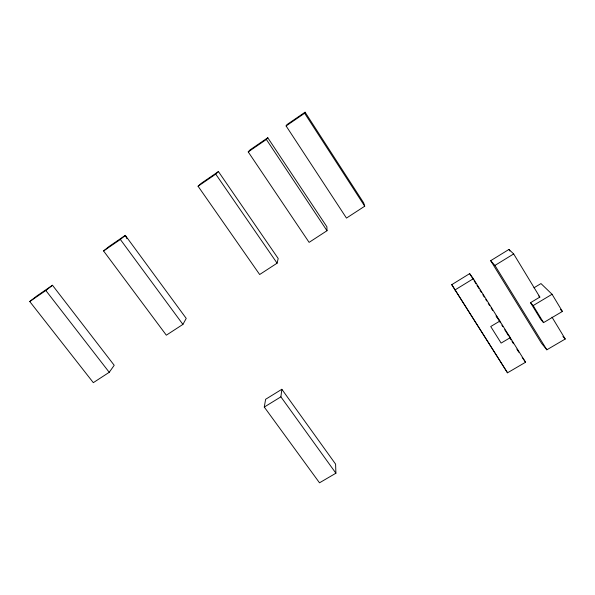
<?xml version="1.0" encoding="UTF-8"?>
<svg xmlns="http://www.w3.org/2000/svg" width="595" height="595" viewBox="0 0 595 595"><rect width="100%" height="100%" fill="white"/><g stroke="black" fill="none" stroke-linecap="round" stroke-linejoin="round"><path stroke-width="0.89" d="M335.907 473.211L280.892 396.85L281.851 389.286L265.615 399.29L264.277 407.054L319.508 482.805L335.907 473.211L335.595 464.122L281.851 389.286M277.099 263.183L278.192 258.513L218.425 171.561L201.177 183.379L198.076 186.235L259.658 274.518L277.099 263.183L215.747 174.127L218.425 171.561M286.098 125.947L304.633 113.251L305.079 112.195L363.657 202.865L364.728 206.212L346.469 218.082L286.098 125.947L287.021 124.563L305.079 112.195M182.91 324.409L186.228 318.399L125.307 235.36L108.915 246.59L103.582 250.956L166.332 335.186L182.91 324.409L120.361 239.465L125.307 235.36L126.906 238.707M109.235 372.306L114.21 365.293L52.479 285.258L36.741 296.035L29.75 301.524L93.318 382.659L109.235 372.306L45.845 290.501L29.75 301.524M248.212 151.896L266.367 139.461L267.787 137.743L326.893 226.807L327.012 230.726L309.11 242.366L248.212 151.896L250.079 149.873L267.787 137.743M45.845 290.501L52.479 285.258M103.582 250.956L120.361 239.465M198.076 186.235L215.747 174.127M451.761 284.663L469.648 273.641L473.352 278.691L525.578 362.229L507.513 372.805L451.761 284.663L507.513 372.805M551.989 317.142L565.25 339.016L546.827 349.8L541.457 343.166L490.689 260.684L508.941 249.446L513.671 253.939L539.836 297.098L530.532 302.684L540.81 319.522L543.555 322.624L562.401 311.453L552.063 294.272L540.981 283.57L533.96 287.801M264.277 407.054L280.892 396.85M454.997 289.958L473.352 278.691M490.689 260.684L494.936 265.437L513.671 253.939M530.532 302.684L533.157 305.585L552.063 294.272M560.483 309.541L562.401 311.453M538.765 295.99L539.836 297.098M562.915 336.458L565.25 339.016M506.159 331.936L510.227 337.677L501.131 343.077L490.719 326.536L499.845 321.069L496.089 315.811L497.978 318.935M522.194 357.402L525.578 362.229M266.367 139.461L327.012 230.726M304.633 113.251L364.728 206.212M469.648 273.641L473.077 279.114M474.051 280.676L476.007 283.8M476.982 285.369L478.938 288.493M479.92 290.055L481.385 292.398M482.85 294.748L484.315 297.091M485.78 299.434L486.762 300.996M488.227 303.346L489.692 305.689M491.158 308.032L492.63 310.382M498.945 320.482L500.395 322.802M501.853 325.123L502.82 326.67M504.753 329.764L505.72 331.311M507.171 333.639L508.145 335.186M510.079 338.287L511.053 339.834M512.02 341.389L513.478 343.709M516.869 349.139L518.803 352.233M494.936 265.437L546.827 349.8M533.157 305.585L543.555 322.624M508.941 249.446L509.885 251.008"/></g></svg>
